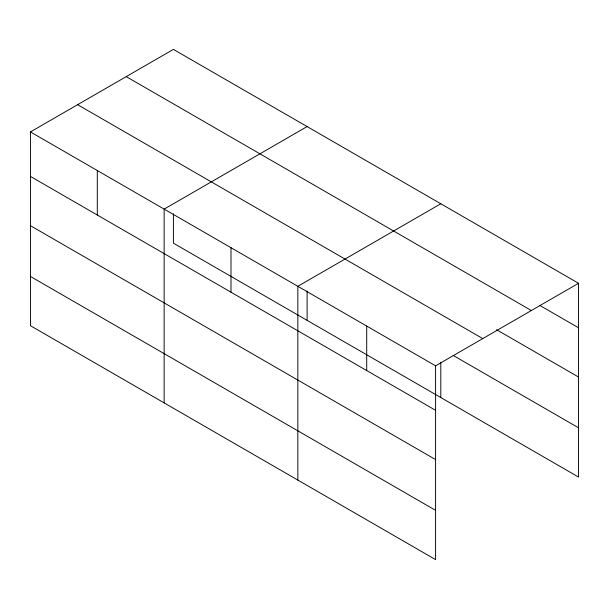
<?xml version="1.0" encoding="UTF-8"?>
<svg xmlns="http://www.w3.org/2000/svg" width="609" height="609" viewBox="0 0 609 609"><rect width="100%" height="100%" fill="white"/><g stroke="black" fill="none" stroke-linecap="round" stroke-linejoin="round"><path stroke-width="0.91" d="M435.587 459.589L435.587 365.826L30.45 131.925L30.45 325.708L435.587 559.61L435.587 459.589L30.45 225.688M173.413 213.797L173.413 243.174L578.55 477.075L578.55 283.292L173.413 49.39L30.45 131.925M307.111 126.573L164.141 209.115L164.141 402.899M440.802 203.764L297.839 286.306L297.839 480.09M435.587 365.826L578.55 283.292M540.016 305.535L578.55 327.779M126.238 76.627L531.368 310.529M496.556 329.713L578.55 377.047M77.632 104.687L482.762 338.589M453.104 355.382L578.55 427.807M30.45 176.42L435.587 410.321M30.45 276.448L435.587 510.35M440.802 362.492L440.802 397.548M366.709 326.066L366.709 370.561M307.111 290.988L307.111 320.357M230.994 247.711L230.994 292.198M97.295 170.52L97.295 215.015"/></g></svg>
